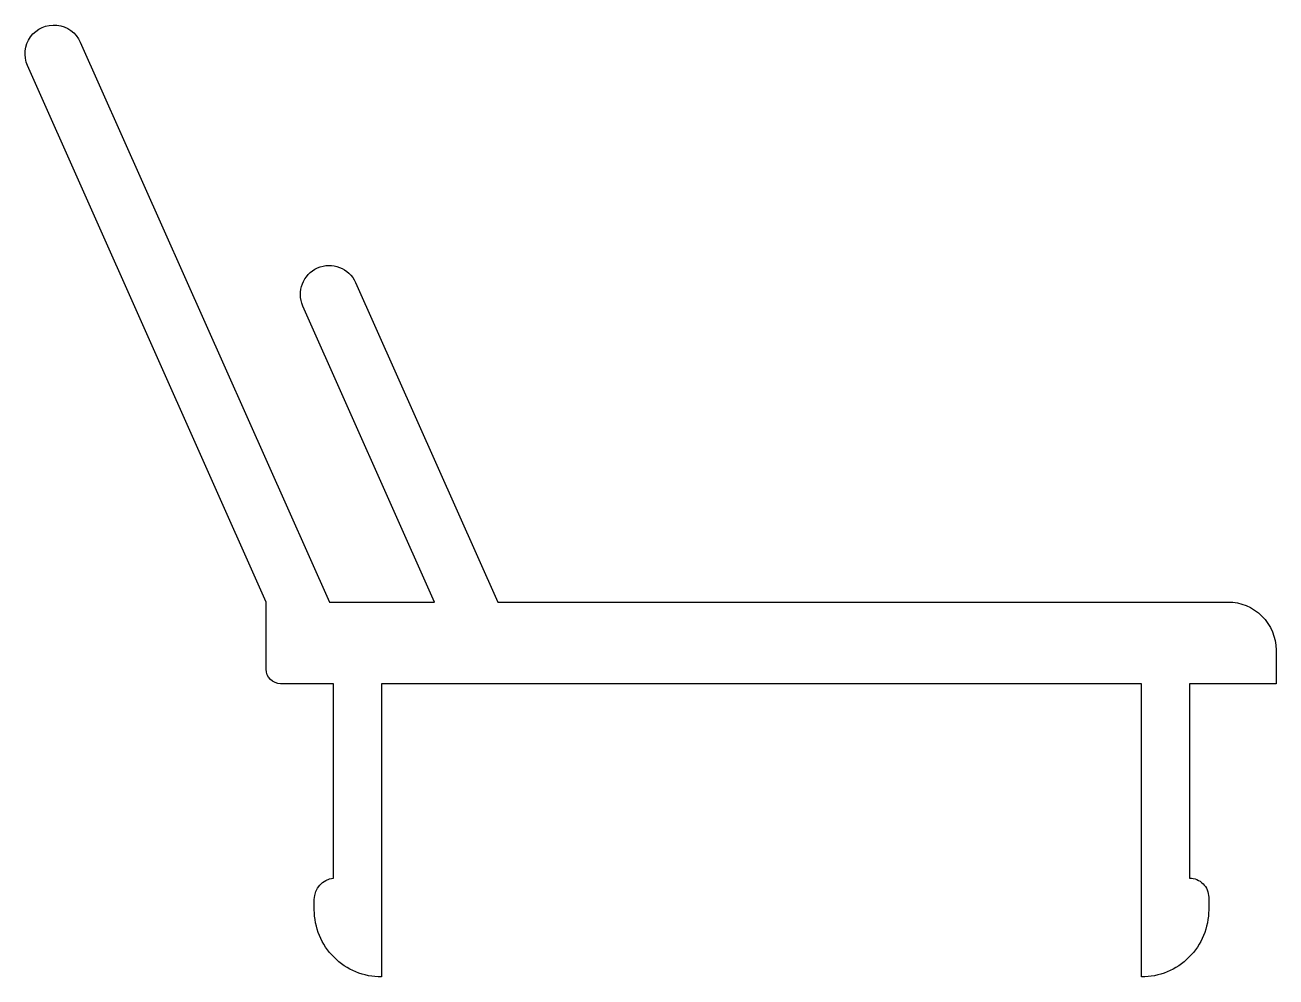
# Model space of a CAD drawing. Extents: x 168.2 to 194.3, y 227.7 to 247.5.
import ezdxf

# ---------------------------------------------------------------- set-up
doc = ezdxf.new("R2010")
doc.units = 0
doc.layers.get('0').update_dxf_attribs({"linetype": 'CONTINUOUS'})

msp = doc.modelspace()

# ---------------------------------------------------------------- linework, layer by layer
msp.add_lwpolyline([(173.254, 235.465), (168.289, 246.621, -1), (169.386, 247.109), (174.567, 235.465), (176.756, 235.465), (174.017, 241.621, -1), (175.113, 242.109), (178.069, 235.465), (183.754, 235.465), (193.254, 235.465, -0.414214), (194.254, 234.465), (194.254, 233.765), (192.454, 233.765), (192.454, 229.723, -0.414214), (192.854, 229.323), (192.854, 229.066, -0.414214), (191.454, 227.666), (191.454, 233.765), (183.754, 233.765), (175.654, 233.765), (175.654, 227.666, -0.414214), (174.254, 229.066), (174.254, 229.279, -0.38543), (174.654, 229.721), (174.654, 233.765), (173.554, 233.765, -0.414214), (173.254, 234.065), (173.254, 235.465)], format="xyb", close=True)

doc.saveas('drawing.dxf')
